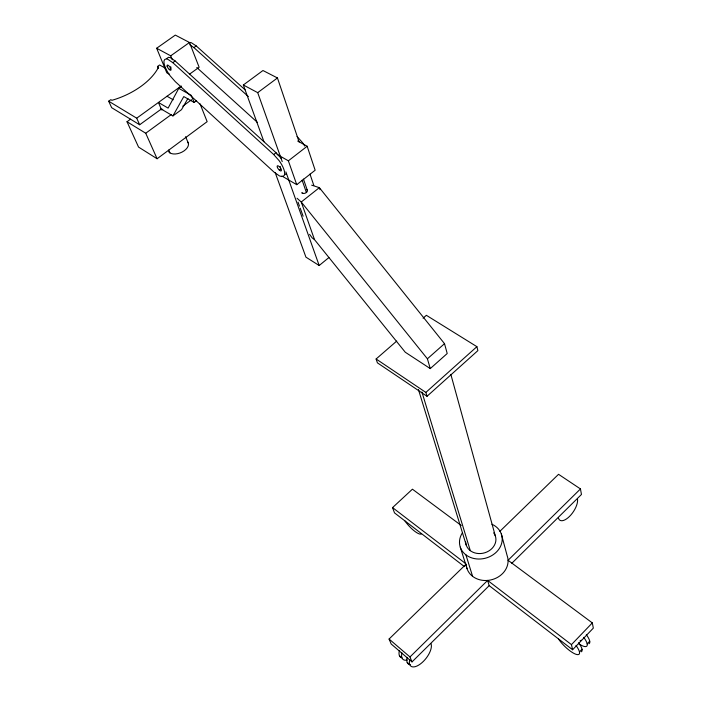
<?xml version="1.0" encoding="UTF-8"?>
<svg xmlns="http://www.w3.org/2000/svg" width="702" height="702" viewBox="0 0 702 702"><rect width="100%" height="100%" fill="white"/><g stroke="black" fill="none" stroke-linecap="round" stroke-linejoin="round"><path stroke-width="1.05" d="M181.221 86.574L178.773 88.347L168.111 108.108L158.433 102.474L161.258 109.082L172.929 115.927L181.537 109.635L187.925 98.456M172.929 115.927L183.775 96.578L194.138 102.448L196.595 100.649M166.646 58.582L168.585 57.292L170.446 57.731L175.158 60.969L276.026 152.703L281.028 158.24M579.457 651.939L582.037 649.245M587.17 643.866L589.733 641.18M489.18 585.652L412.013 661.898L409.977 656.958L487.627 580.422L489.18 585.652L572.595 649.762L593.33 628.123L592.312 622.902L508.064 560.284L580.457 488.934L558.546 474.306L499.85 531.353M572.595 649.762L571.454 644.629L592.312 622.902M511.811 563.285L581.458 494.471L580.457 488.934M412.013 661.898L391.19 644.006L389.075 639.031L466.233 564.039A21.104 17.954 -14.3 0 0 490.426 580.019A21.104 17.954 -14.3 0 0 507.151 555.677L501.289 533.862M464.426 566.628L394.498 512.881L392.558 507.599L412.425 489.189L461.258 525.491M396.718 341.084L376.114 358.985L377.404 362.837L427.027 396.288L477.878 350.614L476.904 346.665L426.377 315.312L423.078 318.173M427.027 396.288L425.86 392.418L476.904 346.665M309.573 234.354L312.127 237.838L314.496 239.61L405.265 352.228L430.265 368.594L447.209 353.518L444.515 343.664L319.357 187.662L311.653 185.161M430.265 368.594L427.404 358.801L444.515 343.664M286.513 173.657L284.547 174.658M275.193 172.622L305.932 257.151L319.182 265.523L328.905 257.555M281.844 175.991L296.744 184.687L315.154 170.226L307.16 146.253L297.674 141.023M277.071 154.379L288.364 160.819L307.16 146.253M279.308 170.103L280.853 168.901M273.675 154.519L279.133 160.67A15.997 5.791 52.7 0 1 284.328 175.202L283.283 176.316L281.599 176.544L279.414 175.895L274.113 172.174L175.316 81.66L170.165 75.851A15.795 5.326 54.5 0 1 164.022 60.916L164.698 59.512L166.023 58.968L167.901 59.337L172.797 62.654L273.675 154.519L276.026 152.703M277.448 77.957L262.96 70.516L243.331 85.003L257.704 92.646L277.448 77.957L299.131 142.032M130.563 119.165L127.009 121.736L138.548 147.078L157.108 158.749L207.151 121.657L200.035 103.808M127.009 121.736L145.726 133.231L171.306 114.558M182.766 106.186L191.585 99.745M165.339 68.155L159.582 64.979L157.494 66.462L158.591 67.076A52.808 28.519 -22.4 0 1 111.899 100.307L110.819 99.658L108.67 101.193L111.671 107.696L139.654 124.763L161.258 109.082M108.67 101.193L136.706 118.182L181.239 85.977M189.487 74.201L199.131 67.252L189.487 42.48L175.307 35.1L156.66 48.245L166.795 72.789L169.586 74.342M172.797 62.654L175.158 60.969M189.724 44.717L193.901 47.596L196.235 45.937L245.024 89.768M169.305 69.568L170.858 68.463M156.66 48.245L170.709 55.827L189.487 42.48M189.04 42.515L191.304 42.69L196.235 45.937M161.776 109.67L162.75 109.266A1.386 0.79 -21.9 0 1 161.442 109.696A1.386 0.79 -21.9 0 1 160.653 109.231M306.669 189.558L307.099 189.917A3.098 1.974 -19.1 0 1 306.66 192.251A3.098 1.974 -19.1 0 1 303.431 193.471L301.72 192.769M302.15 193.129L303.431 193.471M178.773 88.347L191.304 95.384L194.138 102.448M167.032 96.253L173.219 99.798M376.114 358.985L425.86 392.418M392.558 507.599L465.365 563.373M487.627 580.422L571.454 644.629M389.075 639.031L409.977 656.958M399.447 655.773L402.018 657.993M407.186 662.451L409.784 664.697M193.901 47.596L248.394 96.604M196.779 67.515L257.494 122.473M297.078 136.513L302.501 142.62A15.874 6.072 52.9 0 1 304.729 146.077M297.025 198.254L301.255 202.009L427.404 358.801M160.653 109.021L160.898 109.573M136.706 118.182L139.654 124.763M145.726 133.231L157.108 158.749M168.699 150.044L169.945 152.913M157.494 66.462L158.275 68.34M185.6 136.697L188.417 143.41M170.709 55.827L172.315 59.775M243.331 85.003L263.952 141.699M298.052 202.115L299.491 206.151M300.219 208.161L303.115 216.216M257.704 92.646L282.222 161.592M285.881 171.885L319.182 265.523M314.496 239.61L301.255 202.009L319.357 187.662L320.033 189.672M288.364 160.819L296.744 184.687M302.114 180.151L306.379 192.497M303.448 179.063L307.344 190.374M309.977 174.07L313.82 185.433M460.266 547.139L467.023 568.655M465.926 554.878L472.595 576.342M418.436 389.54L466.277 545.2M421.911 391.988L470.296 550.649M450.833 374.377L495.279 535.802M421.569 533.731A14.145 3.852 47.3 0 1 404.966 520.972M575.991 645.428A16.067 4.572 44.7 0 1 575.666 654.176A16.067 4.572 44.7 0 1 558.432 638.917M578.58 642.734A16.049 4.607 44.7 0 1 581.247 651.798M581.256 640.206A8.012 2.334 44.6 0 1 580.089 640.742M583.739 637.346A16.023 4.677 44.6 0 1 586.881 646.059A16.023 4.677 44.6 0 1 578.474 643.541M586.319 634.661A16.006 4.712 44.5 0 1 588.908 643.769M577.474 498.964A14.365 6.406 -55.8 0 1 569.524 516.409A14.365 6.406 -55.8 0 1 558.415 517.804M400.596 657.3A15.225 7.134 -51.5 0 1 399.333 650.71M407.265 660.047A15.251 7.117 -51.6 0 1 401.913 652.93M410.117 664.662A15.304 7.081 -51.6 0 1 407.107 657.388M431.028 643.708A15.33 7.064 -51.6 0 1 420.428 663.943A15.33 7.064 -51.6 0 1 409.714 659.634M491.918 524.245A21.578 18.103 -14.6 0 1 499.262 548.613A21.578 18.103 -14.6 0 1 470.217 557.335A21.578 18.103 -14.6 0 1 462.188 533.169M493.664 532.853A15.26 12.803 -14.6 0 1 485.056 552.693A15.26 12.803 -14.6 0 1 465.698 541.909M187.715 141.892A10.82 6.397 -22 0 1 182.081 152.071A10.82 6.397 -22 0 1 168.62 151.711M280.554 167.085A3.203 1.167 52.6 0 1 280.098 166.4M171.104 67.366A3.159 1.062 54.6 0 1 170.595 66.734M167.173 66.383A3.159 1.062 54.6 0 0 170.647 70.305A3.159 1.062 54.6 0 0 169.314 66.304A3.159 1.062 54.6 0 0 167.173 66.383M277.422 167.515A3.203 1.167 52.5 0 0 281.151 170.937A3.203 1.167 52.5 0 0 279.247 166.602A3.203 1.167 52.5 0 0 277.422 167.515"/></g></svg>
